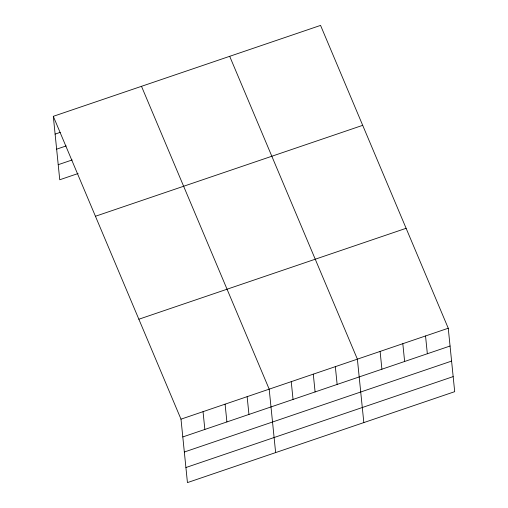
<?xml version="1.0" encoding="UTF-8"?>
<svg xmlns="http://www.w3.org/2000/svg" width="508" height="508" viewBox="0 0 508 508"><rect width="100%" height="100%" fill="white"/><g stroke="black" fill="none" stroke-linecap="round" stroke-linejoin="round"><path stroke-width="0.76" d="M53.302 116.326L320.561 25.4L448.253 328.238L454.698 391.674L187.439 482.6L180.994 419.163L53.302 116.326L59.747 179.762L78.118 173.514M55.105 134.106L60.249 132.353M56.636 149.174L66.192 145.923M58.217 164.694L72.18 159.944M95.441 216.262L362.699 125.336M138.855 319.227L406.114 228.302M180.994 419.163L448.253 328.238M182.797 436.944L450.063 346.018M184.334 452.012L451.593 361.086M185.909 467.531L453.168 376.606M229.692 56.312L357.384 359.15L363.83 422.593M141.497 86.322L269.189 389.16L275.634 452.596M425.539 335.966L427.342 353.746M402.819 343.694L404.628 361.474M380.105 351.422L381.908 369.202M335.337 366.655L337.141 384.435M313.29 374.155L315.093 391.935M291.236 381.654L293.046 399.434M247.142 396.659L248.945 414.439M225.095 404.158L226.898 421.938M203.041 411.664L204.851 429.444"/></g></svg>
